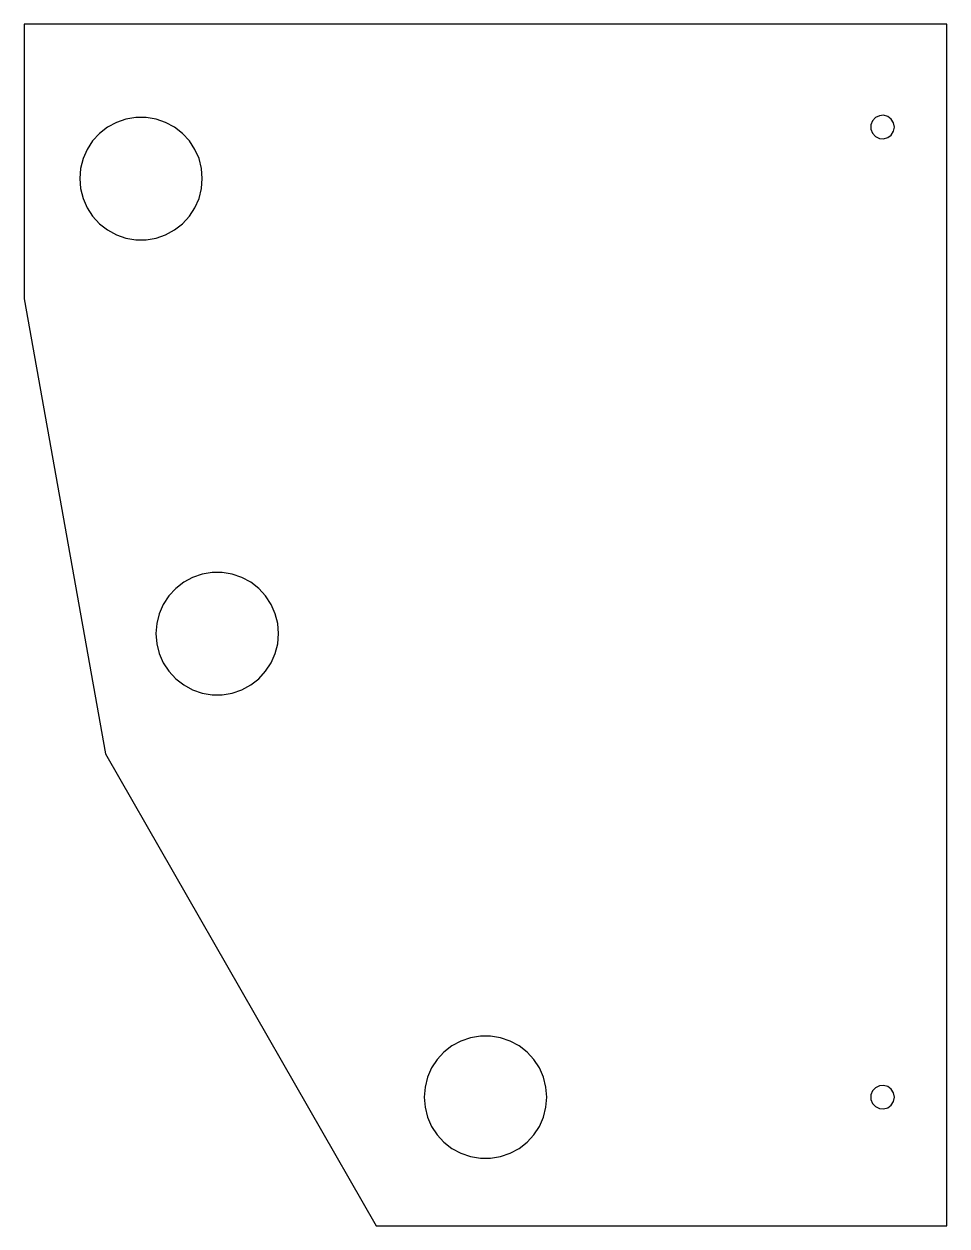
# Model space of a CAD drawing. Header units: millimetres. Extents: x 65 to 280, y 44 to 324.
import ezdxf

# ---------------------------------------------------------------- set-up
doc = ezdxf.new("R2010")
doc.units = ezdxf.units.MM
doc.layers.add('CUT_PROFILE', color=7, linetype='Continuous')

msp = doc.modelspace()

# ---------------------------------------------------------------- linework, layer by layer
at = {"layer": 'CUT_PROFILE'}
for points in [[(147, 44), (280, 44), (280, 324), (65, 324), (65, 260), (84, 154)], [(267.75, 300), (267.56, 300.99), (267.03, 301.85), (266.23, 302.46), (265.25, 302.74), (264.25, 302.65), (263.34, 302.19), (262.66, 301.45), (262.3, 300.51), (262.3, 299.49), (262.66, 298.55), (263.34, 297.81), (264.25, 297.35), (265.25, 297.26), (266.23, 297.54), (267.03, 298.15), (267.56, 299.01)], [(106.53, 288), (106.34, 290.35), (105.76, 292.64), (104.81, 294.8), (103.52, 296.77), (101.92, 298.51), (100.06, 299.96), (97.99, 301.08), (95.76, 301.85), (93.43, 302.24), (91.07, 302.24), (88.74, 301.85), (86.51, 301.08), (84.44, 299.96), (82.58, 298.51), (80.98, 296.77), (79.69, 294.8), (78.74, 292.64), (78.16, 290.35), (77.97, 288), (78.16, 285.65), (78.74, 283.36), (79.69, 281.2), (80.98, 279.23), (82.58, 277.49), (84.44, 276.04), (86.51, 274.92), (88.74, 274.15), (91.07, 273.76), (93.43, 273.76), (95.76, 274.15), (97.99, 274.92), (100.06, 276.04), (101.92, 277.49), (103.52, 279.23), (104.81, 281.2), (105.76, 283.36), (106.34, 285.65)], [(124.28, 182), (124.09, 184.35), (123.51, 186.64), (122.56, 188.8), (121.27, 190.77), (119.67, 192.51), (117.81, 193.96), (115.74, 195.08), (113.51, 195.85), (111.18, 196.24), (108.82, 196.24), (106.49, 195.85), (104.26, 195.08), (102.19, 193.96), (100.33, 192.51), (98.73, 190.77), (97.44, 188.8), (96.49, 186.64), (95.91, 184.35), (95.72, 182), (95.91, 179.65), (96.49, 177.36), (97.44, 175.2), (98.73, 173.23), (100.33, 171.49), (102.19, 170.04), (104.26, 168.92), (106.49, 168.15), (108.82, 167.76), (111.18, 167.76), (113.51, 168.15), (115.74, 168.92), (117.81, 170.04), (119.67, 171.49), (121.27, 173.23), (122.56, 175.2), (123.51, 177.36), (124.09, 179.65)], [(186.78, 74), (186.59, 76.35), (186.01, 78.64), (185.06, 80.8), (183.77, 82.77), (182.17, 84.51), (180.31, 85.96), (178.24, 87.08), (176.01, 87.85), (173.68, 88.24), (171.32, 88.24), (168.99, 87.85), (166.76, 87.08), (164.69, 85.96), (162.83, 84.51), (161.23, 82.77), (159.94, 80.8), (158.99, 78.64), (158.41, 76.35), (158.22, 74), (158.41, 71.65), (158.99, 69.36), (159.94, 67.2), (161.23, 65.23), (162.83, 63.49), (164.69, 62.04), (166.76, 60.92), (168.99, 60.15), (171.32, 59.76), (173.68, 59.76), (176.01, 60.15), (178.24, 60.92), (180.31, 62.04), (182.17, 63.49), (183.77, 65.23), (185.06, 67.2), (186.01, 69.36), (186.59, 71.65)], [(267.75, 74), (267.56, 74.99), (267.03, 75.85), (266.23, 76.46), (265.25, 76.74), (264.25, 76.65), (263.34, 76.19), (262.66, 75.45), (262.3, 74.51), (262.3, 73.49), (262.66, 72.55), (263.34, 71.81), (264.25, 71.35), (265.25, 71.26), (266.23, 71.54), (267.03, 72.15), (267.56, 73.01)]]:
    msp.add_lwpolyline(points, close=True, dxfattribs=at)

doc.saveas('drawing.dxf')
